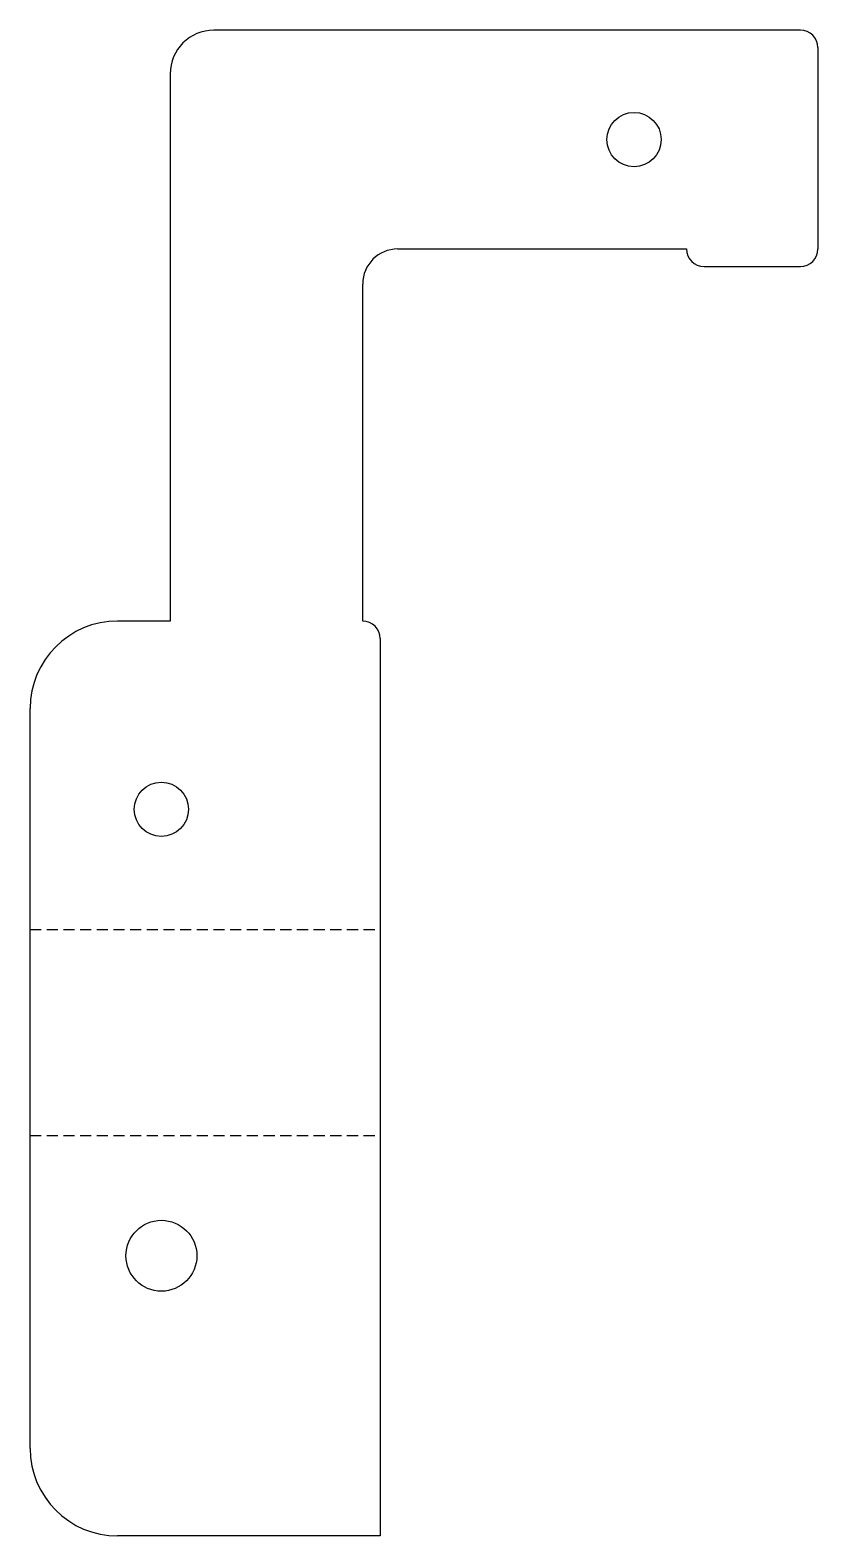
# Model space of a CAD drawing. Header units: millimetres. Extents: x -90 to 0, y -122 to 50.
import ezdxf

# ---------------------------------------------------------------- set-up
doc = ezdxf.new("R2010")
doc.units = ezdxf.units.MM
doc.linetypes.add('HIDDEN', pattern=[1.905, 1.27, -0.635])

msp = doc.modelspace()

# ---------------------------------------------------------------- linework, layer by layer
at = {"color": 7, "linetype": 'Continuous', "lineweight": 25}
for p, q in [((-2, 50), (-69, 50)), ((0, 48), (0, 25)), ((-74, 45), (-74, -17.5)), ((-48, 25), (-15, 25)), ((-13, 23), (-2, 23)), ((-52, -17.5), (-52, 21)), ((-74, -17.5), (-80, -17.5)), ((-50, -19.5), (-50, -122)), ((-90, -112), (-90, -27.5)), ((-50, -122), (-80, -122))]:
    msp.add_line(p, q, dxfattribs=at)
at = {"color": 7, "linetype": 'HIDDEN'}
for p, q in [((-90, -52.75), (-50, -52.75)), ((-90, -76.25), (-50, -76.25))]:
    msp.add_line(p, q, dxfattribs=at)
at = {"color": 7, "linetype": 'Continuous', "lineweight": 25}
for centre, radius in [((-21, 37.5), 3.1), ((-75, -39), 3.1), ((-75, -90), 4.05)]:
    msp.add_circle(centre, radius, dxfattribs=at)
for centre, radius, start, end in [((-69, 45), 5, 90, 180), ((-2, 48), 2, 0, 90), ((-48, 21), 4, 90, 180), ((-13, 25), 2, 180, 270), ((-2, 25), 2, 270, 0), ((-80, -27.5), 10, 90, 180), ((-52, -19.5), 2, 0, 90), ((-80, -112), 10, 180, 270)]:
    msp.add_arc(centre, radius, start, end, dxfattribs=at)

doc.saveas('drawing.dxf')
